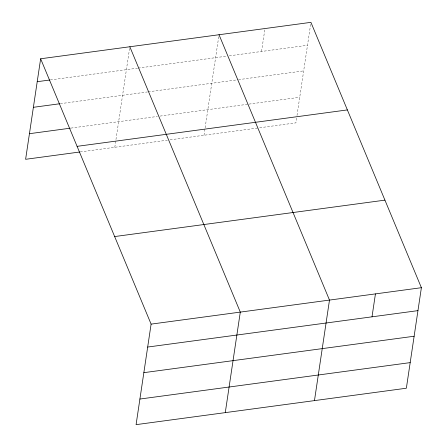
<?xml version="1.0" encoding="UTF-8"?>
<svg xmlns="http://www.w3.org/2000/svg" width="447" height="447" viewBox="0 0 447 447"><rect width="100%" height="100%" fill="white"/><g stroke="black" fill="none" stroke-linecap="round" stroke-linejoin="round"><path stroke-width="0.34" stroke-dasharray="2.23 1.68" d="M114.806 147.275L129.831 46.756M204 135.257L205.011 128.518M205.112 127.848L219.024 34.732M261.545 51.472L264.976 28.541M296.601 118.159L295.897 122.875L258.863 127.864M297.009 115.46L310.821 23.026M50.349 79.935L137.469 68.19M138.162 68.1L226.573 56.182M229.317 55.814L307.497 45.281M60.351 103.676L147.471 91.937M148.164 91.842L237.832 79.756M238.519 79.667L303.669 70.883M70.928 128.099L157.355 116.455M160.121 116.08L248.292 104.196M248.979 104.106L299.725 97.267M80.236 151.935L167.357 140.196M170.123 139.822L258.182 127.954"/><path stroke-width="0.67" d="M40.638 58.775L151.103 324.125L136.078 424.65L406.362 388.225L421.387 287.7L310.922 22.35L40.638 58.775L25.613 159.3L79.544 152.03M225.271 412.631L240.296 312.107L129.831 46.756M314.464 400.613L329.489 300.088L219.024 34.732M372.01 316.822L375.435 293.897M37.213 81.7L49.656 80.024M33.385 107.308L59.658 103.771M29.441 133.692L70.235 128.194M77.091 146.342L347.375 109.917M114.65 236.558L384.934 200.139M151.103 324.125L421.387 287.7M147.672 347.056L417.956 310.631M143.85 372.664L414.134 336.239M139.905 399.042L410.19 362.618"/></g></svg>
